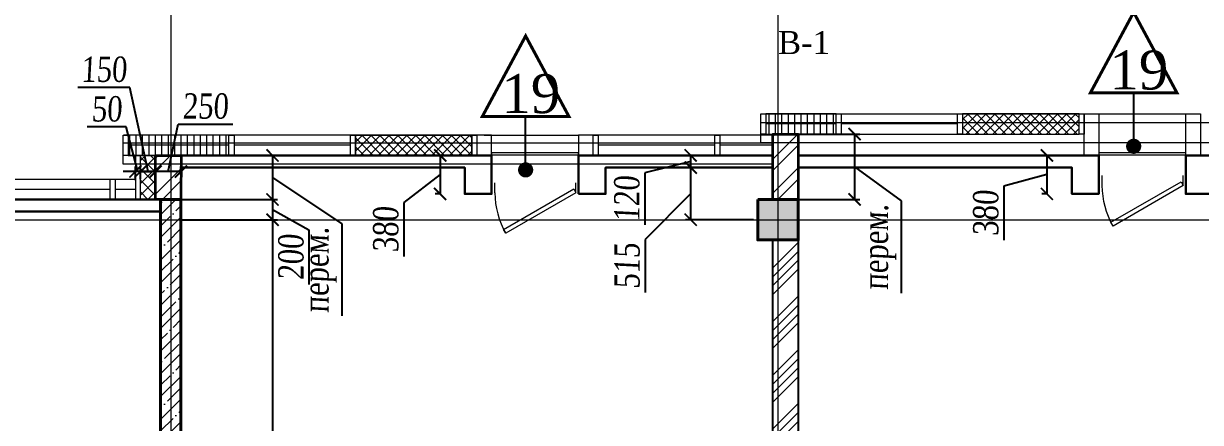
# Model space of a CAD drawing. Header units: inches. Extents: x -407541 to 6688123, y -998590 to 1205599.
# Drawn here: x 71448 to 83078, y 269836 to 273774 of the extents above; entities that cross this region are included whole.
import ezdxf

# ---------------------------------------------------------------- set-up
doc = ezdxf.new("R2010")
doc.units = ezdxf.units.IN
doc.header["$MEASUREMENT"] = 0
doc.linetypes.add('ACAD_ISO04W100', pattern=[30, 24, -3, 0, -3])
for name, color, linetype, lineweight in [('ведомость витражей', 224, 'Continuous', 13), ('ВЕНТ фасад', 230, 'Continuous', 9), ('ВИТРАЖ', 145, 'Continuous', 9), ('двери', 123, 'Continuous', 13), ('КИРПИЧ', 30, 'Continuous', 35), ('марки полов', 140, 'Continuous', 5), ('МОНОЛИТ', 5, 'Continuous', 40), ('Ограждения', 110, 'Continuous', 18), ('Оси', 254, 'ACAD_ISO04W100', 5), ('ПЕРЕГОРОДКА', 7, 'Continuous', 25), ('размер внутр', 142, 'Continuous', 5), ('УТЕПЛИТЕЛЬ', 92, 'Continuous', 9), ('Цоколь', 21, 'Continuous', 30), ('Штриховка', 7, 'Continuous', 9), ('ШТРИХОВКА КИРПИЧ', 30, 'Continuous', 9)]:
    doc.layers.add(name, color=color, linetype=linetype, lineweight=lineweight)
doc.layers.add('РЕАЛЬНЫЙ ВИТРАЖ', color=120, linetype='Continuous', lineweight=5, plot=False)
doc.styles.get("Standard").update_dxf_attribs({"font": 'arial.ttf'})
doc.styles.add('STYLE2', font='times.ttf', dxfattribs={"width": 0.8, "oblique": 3})
doc.styles.add('Times', font='times.ttf')
doc.styles.add('стиль1', font='times.ttf')
doc.dimstyles.new('vnytren', dxfattribs={"dimtxt": 250, "dimasz": 120, "dimexe": 50, "dimexo": 0, "dimgap": 50, "dimtad": 1, "dimdec": 0, "dimzin": 0, "dimdsep": 46, "dimtxsty": 'STYLE2', "dimblk": 'ARCHTICK', "dimcen": 0, "dimadec": 0, "dimazin": 0, "dimtfac": 1, "dimtdec": 0, "dimtmove": 1, "dimatfit": 2, "dimldrblk": 'DOT', "dimfxl": 1, "dimtolj": 1, "dimtzin": 0, "dimarcsym": 0})
doc.dimstyles.new('для 100 масштаба', dxfattribs={"dimtxt": 200, "dimasz": 150, "dimexe": 70, "dimexo": 0, "dimgap": 50, "dimtad": 1, "dimdec": 0, "dimrnd": 5, "dimzin": 0, "dimdsep": 46, "dimtxsty": 'Standard', "dimblk": 'ARCHTICK', "dimcen": 0, "dimadec": 0, "dimazin": 0, "dimtfac": 1, "dimtdec": 0, "dimtmove": 1, "dimatfit": 2, "dimldrblk": 'DOT', "dimfxl": 1, "dimtolj": 1, "dimtzin": 0, "dimarcsym": 0})

# ---------------------------------------------------------------- blocks, each defined once
blk = doc.blocks.new('*U24')
for p, q in [((0, 0), (0, 100)), ((800, 0), (800, 100))]:
    blk.add_line(p, q)
blk.add_lwpolyline([(0, 0), (693, -400), (715, -362), (22, 38)], close=True)
blk.add_arc((0, 0), 800, 330, 0)
blk = doc.blocks.new('*U23')
for p, q in [((-800, 0), (-800, 100)), ((0, 0), (0, 100))]:
    blk.add_line(p, q)
blk.add_lwpolyline([(0, 0), (-693, -400), (-715, -362), (-22, 38)], close=True)
blk.add_arc((0, 0), 800, 180, 210)
blk = doc.blocks.new('_ARCHTICK')
at = {"color": 0, "linetype": 'ByBlock', "const_width": 0.15}
blk.add_lwpolyline([(-0.5, -0.5), (0.5, 0.5)], dxfattribs=at)
blk = doc.blocks.new('*D1690')
at = {"layer": 'размер внутр', "color": 0, "lineweight": -2, "transparency": 16777216}
for p, q in [((73003, 272472), (73958, 272472)), ((73908, 272472), (73908, 272037)), ((73908, 272255), (74593, 271797)), ((73003, 272037), (73958, 272037)), ((74593, 271797), (74593, 270887))]:
    blk.add_line(p, q, dxfattribs=at)
at = {"layer": 'размер внутр', "color": 0, "lineweight": -2, "transparency": 16777216, "xscale": 120, "yscale": 120, "zscale": 120}
for p, rotation in [((73908, 272472), 90), ((73908, 272037), 270)]:
    blk.add_blockref('_ARCHTICK', p, dxfattribs=dict(at, rotation=rotation))
at = {"layer": 'размер внутр', "color": 0, "transparency": 16777216, "insert": (74378, 271342), "char_height": 250, "attachment_point": 5, "rotation": 90, "style": 'STYLE2'}
blk.add_mtext('\\A1;{\\fTimes New Roman|b0|i0|c204|p18;перем.}', dxfattribs=at)
blk = doc.blocks.new('_Dot')
at = {"color": 0, "linetype": 'ByBlock', "lineweight": -2}
blk.add_line((-0.5, 0), (-1, 0), dxfattribs=at)
at = {"color": 0, "linetype": 'ByBlock', "const_width": 0.5}
blk.add_lwpolyline([(-0.25, 0, 1), (0.25, 0, 1)], format="xyb", close=True, dxfattribs=at)
blk = doc.blocks.new('*D1691')
at = {"layer": 'размер внутр', "color": 0, "lineweight": -2, "transparency": 16777216}
for p, q in [((73003, 272037), (73958, 272037)), ((73908, 272037), (73908, 271837)), ((73908, 271937), (74269, 271736)), ((73117, 271837), (73958, 271837)), ((74269, 271736), (74269, 271197))]:
    blk.add_line(p, q, dxfattribs=at)
at = {"layer": 'размер внутр', "color": 0, "lineweight": -2, "transparency": 16777216, "xscale": 120, "yscale": 120, "zscale": 120}
for p, rotation in [((73908, 272037), 90), ((73908, 271837), 270)]:
    blk.add_blockref('_ARCHTICK', p, dxfattribs=dict(at, rotation=rotation))
at = {"layer": 'размер внутр', "color": 0, "transparency": 16777216, "insert": (74092, 271467), "char_height": 250, "attachment_point": 5, "rotation": 90, "style": 'STYLE2'}
blk.add_mtext('\\A1;200', dxfattribs=at)
blk = doc.blocks.new('*D1692')
at = {"layer": 'размер внутр', "color": 0, "lineweight": -2, "transparency": 16777216}
for p, q in [((73003, 271837), (73958, 271837)), ((73908, 271837), (73908, 266237)), ((73053, 266237), (73958, 266237))]:
    blk.add_line(p, q, dxfattribs=at)
at = {"layer": 'размер внутр', "color": 0, "lineweight": -2, "transparency": 16777216, "xscale": 120, "yscale": 120, "zscale": 120}
for p, rotation in [((73908, 271837), 90), ((73908, 266237), 270)]:
    blk.add_blockref('_ARCHTICK', p, dxfattribs=dict(at, rotation=rotation))
at = {"layer": 'размер внутр', "color": 0, "transparency": 16777216, "insert": (73731, 269037), "char_height": 250, "attachment_point": 5, "rotation": 90, "style": 'STYLE2'}
blk.add_mtext('\\A1;5600', dxfattribs=at)
blk = doc.blocks.new('*D1698')
at = {"layer": 'размер внутр', "color": 0, "lineweight": -2, "transparency": 16777216}
for p, q in [((79103, 272682), (79711, 272682)), ((79661, 272682), (79661, 272037)), ((79661, 272360), (80122, 272022)), ((79103, 272037), (79711, 272037)), ((80122, 272022), (80122, 271112))]:
    blk.add_line(p, q, dxfattribs=at)
at = {"layer": 'размер внутр', "color": 0, "lineweight": -2, "transparency": 16777216, "xscale": 120, "yscale": 120, "zscale": 120}
for p, rotation in [((79661, 272682), 90), ((79661, 272037), 270)]:
    blk.add_blockref('_ARCHTICK', p, dxfattribs=dict(at, rotation=rotation))
at = {"layer": 'размер внутр', "color": 0, "transparency": 16777216, "insert": (79907, 271567), "char_height": 250, "attachment_point": 5, "rotation": 90, "style": 'STYLE2'}
blk.add_mtext('\\A1;{\\fTimes New Roman|b0|i0|c204|p18;перем.}', dxfattribs=at)
blk = doc.blocks.new('*D3132')
at = {"layer": 'размер внутр', "color": 0, "lineweight": -2, "transparency": 16777216}
for p, q in [((78072, 272352), (77991, 272352)), ((78041, 271837), (78041, 272352)), ((78041, 272095), (77590, 271642)), ((78662, 271837), (77991, 271837)), ((77590, 271642), (77590, 271119))]:
    blk.add_line(p, q, dxfattribs=at)
at = {"layer": 'размер внутр', "color": 0, "lineweight": -2, "transparency": 16777216, "xscale": 120, "yscale": 120, "zscale": 120}
for p, rotation in [((78041, 272352), 90), ((78041, 271837), 270)]:
    blk.add_blockref('_ARCHTICK', p, dxfattribs=dict(at, rotation=rotation))
at = {"layer": 'размер внутр', "color": 0, "transparency": 16777216, "insert": (77413, 271380), "char_height": 250, "attachment_point": 5, "rotation": 90, "style": 'STYLE2'}
blk.add_mtext('\\A1;515', dxfattribs=at)
blk = doc.blocks.new('*D3562')
at = {"layer": 'размер внутр', "color": 0, "lineweight": -2, "transparency": 16777216}
for p, q in [((78041, 272412), (77588, 272299)), ((78041, 272472), (77991, 272472)), ((78041, 272352), (78041, 272472)), ((77588, 272299), (77588, 271788)), ((78041, 272352), (77991, 272352))]:
    blk.add_line(p, q, dxfattribs=at)
at = {"layer": 'размер внутр', "color": 0, "lineweight": -2, "transparency": 16777216, "xscale": 120, "yscale": 120, "zscale": 120}
for p, rotation in [((78041, 272472), 90), ((78041, 272352), 270)]:
    blk.add_blockref('_ARCHTICK', p, dxfattribs=dict(at, rotation=rotation))
at = {"layer": 'размер внутр', "color": 0, "transparency": 16777216, "insert": (77411, 272044), "char_height": 250, "attachment_point": 5, "rotation": 90, "style": 'STYLE2'}
blk.add_mtext('\\A1;120', dxfattribs=at)
blk = doc.blocks.new('*D3133')
at = {"layer": 'размер внутр', "color": 0, "lineweight": -2, "transparency": 16777216}
for p, q in [((75565, 272472), (75515, 272472)), ((75565, 272472), (75565, 272092)), ((75565, 272282), (75206, 272007)), ((75565, 272092), (75515, 272092)), ((75206, 272007), (75206, 271473))]:
    blk.add_line(p, q, dxfattribs=at)
at = {"layer": 'размер внутр', "color": 0, "lineweight": -2, "transparency": 16777216, "xscale": 120, "yscale": 120, "zscale": 120}
for p, rotation in [((75565, 272472), 90), ((75565, 272092), 270)]:
    blk.add_blockref('_ARCHTICK', p, dxfattribs=dict(at, rotation=rotation))
at = {"layer": 'размер внутр', "color": 0, "transparency": 16777216, "insert": (75029, 271740), "char_height": 250, "attachment_point": 5, "rotation": 90, "style": 'STYLE2'}
blk.add_mtext('\\A1;380', dxfattribs=at)
blk = doc.blocks.new('*D3139')
at = {"layer": 'размер внутр', "color": 0, "lineweight": -2, "transparency": 16777216}
for p, q in [((81561, 272472), (81511, 272472)), ((81561, 272472), (81561, 272092)), ((81561, 272282), (81135, 272169)), ((81135, 272169), (81135, 271635)), ((81561, 272092), (81511, 272092))]:
    blk.add_line(p, q, dxfattribs=at)
at = {"layer": 'размер внутр', "color": 0, "lineweight": -2, "transparency": 16777216, "xscale": 120, "yscale": 120, "zscale": 120}
for p, rotation in [((81561, 272472), 90), ((81561, 272092), 270)]:
    blk.add_blockref('_ARCHTICK', p, dxfattribs=dict(at, rotation=rotation))
at = {"layer": 'размер внутр', "color": 0, "transparency": 16777216, "insert": (80958, 271902), "char_height": 250, "attachment_point": 5, "rotation": 90, "style": 'STYLE2'}
blk.add_mtext('\\A1;380', dxfattribs=at)
blk = doc.blocks.new('*D3246')
at = {"layer": 'размер внутр', "color": 0, "lineweight": -2, "transparency": 16777216}
for p, q in [((72879, 272313), (72976, 272781)), ((72976, 272781), (73515, 272781)), ((72754, 272282), (72754, 272363)), ((73004, 272313), (72754, 272313)), ((73004, 272282), (73004, 272363))]:
    blk.add_line(p, q, dxfattribs=at)
at = {"layer": 'размер внутр', "color": 0, "lineweight": -2, "transparency": 16777216, "xscale": 120, "yscale": 120, "zscale": 120, "rotation": 180}
blk.add_blockref('_ARCHTICK', (72754, 272313), dxfattribs=at)
at = {"layer": 'размер внутр', "color": 0, "lineweight": -2, "transparency": 16777216, "xscale": 120, "yscale": 120, "zscale": 120}
blk.add_blockref('_ARCHTICK', (73004, 272313), dxfattribs=at)
at = {"layer": 'размер внутр', "color": 0, "transparency": 16777216, "insert": (73245, 272958), "char_height": 250, "attachment_point": 5, "style": 'STYLE2'}
blk.add_mtext('\\A1;250', dxfattribs=at)
blk = doc.blocks.new('*D3561')
at = {"layer": 'размер внутр', "color": 0, "lineweight": -2, "transparency": 16777216}
for p, q in [((72497, 273144), (71986, 273144)), ((72679, 272313), (72497, 273144)), ((72604, 272238), (72604, 272363)), ((72754, 272313), (72604, 272313)), ((72754, 272282), (72754, 272363))]:
    blk.add_line(p, q, dxfattribs=at)
at = {"layer": 'размер внутр', "color": 0, "lineweight": -2, "transparency": 16777216, "xscale": 120, "yscale": 120, "zscale": 120, "rotation": 180}
blk.add_blockref('_ARCHTICK', (72604, 272313), dxfattribs=at)
at = {"layer": 'размер внутр', "color": 0, "lineweight": -2, "transparency": 16777216, "xscale": 120, "yscale": 120, "zscale": 120}
blk.add_blockref('_ARCHTICK', (72754, 272313), dxfattribs=at)
at = {"layer": 'размер внутр', "color": 0, "transparency": 16777216, "insert": (72242, 273321), "char_height": 250, "attachment_point": 5, "style": 'STYLE2'}
blk.add_mtext('\\A1;150', dxfattribs=at)
blk = doc.blocks.new('*D3247')
at = {"layer": 'размер внутр', "color": 0, "lineweight": -2, "transparency": 16777216}
for p, q in [((72462, 272753), (72078, 272753)), ((72579, 272313), (72462, 272753)), ((72554, 272313), (72434, 272313)), ((72554, 272227), (72554, 272363)), ((72604, 272313), (72554, 272313)), ((72604, 272313), (72554, 272313)), ((72604, 272238), (72604, 272363)), ((72604, 272313), (72724, 272313))]:
    blk.add_line(p, q, dxfattribs=at)
at = {"layer": 'размер внутр', "color": 0, "lineweight": -2, "transparency": 16777216, "xscale": 120, "yscale": 120, "zscale": 120}
blk.add_blockref('_ARCHTICK', (72554, 272313), dxfattribs=at)
at = {"layer": 'размер внутр', "color": 0, "lineweight": -2, "transparency": 16777216, "xscale": 120, "yscale": 120, "zscale": 120, "rotation": 180}
blk.add_blockref('_ARCHTICK', (72604, 272313), dxfattribs=at)
at = {"layer": 'размер внутр', "color": 0, "transparency": 16777216, "insert": (72270, 272930), "char_height": 250, "attachment_point": 5, "style": 'STYLE2'}
blk.add_mtext('\\A1;50', dxfattribs=at)

msp = doc.modelspace()

# ---------------------------------------------------------------- hatches: boundary and pattern name
at = {"layer": 'ВИТРАЖ', "ltscale": 0.1}
h = msp.add_hatch(dxfattribs=at)
h.set_pattern_fill('ANSI31', color=256, scale=20, angle=45, style=0)
h.set_pattern_definition([(90, (6476250.104, 1479829.873), (63.5, 1e-14), [])])
h.paths.add_polyline_path([(79478.2, 272882.2), (78783.1, 272882.2), (78783.1, 272682.4), (79478.2, 272682.3)])
h = msp.add_hatch(dxfattribs=at)
h.set_pattern_fill('ANSI37', color=256, scale=500, style=0)
h.set_pattern_definition([(135, (109905.29, 180998.49), (44.194174, 44.194174), []), (45, (109905.29, 180998.49), (44.194174, -44.194174), [])])
h.paths.add_polyline_path([(81878.2, 272882.2), (80728.2, 272882.2), (80728.2, 272682.2), (81878.2, 272682.2)])
h = msp.add_hatch(dxfattribs=at)
h.set_pattern_fill('ANSI31', color=256, scale=20, angle=45, style=0)
h.set_pattern_definition([(90, (6470250.104, 1479619.873), (63.5, 1e-14), [])])
h.paths.add_polyline_path([(73478.2, 272672.2), (72483.2, 272672.2), (72483.2, 272472.4), (73478.2, 272472.3)])
h = msp.add_hatch(dxfattribs=at)
h.set_pattern_fill('ANSI37', color=256, scale=500, style=0)
h.set_pattern_definition([(45, (46731.09, 180788.49), (-44.194174, 44.194174), []), (135, (46731.09, 180788.49), (-44.194174, -44.194174), [])])
h.paths.add_polyline_path([(74728.2, 272672.2), (75878.2, 272672.2), (75878.2, 272472.2), (74728.2, 272472.2)])
at = {"layer": 'Штриховка'}
h = msp.add_hatch(dxfattribs=at)
h.set_pattern_fill('ANSI32', color=256, scale=25, style=0)
h.set_pattern_definition([(45, (-6764080.43, -624333.1), (-168.379802, 168.379802), []), (45, (-6763968.18, -624333.1), (-168.379802, 168.379802), [])])
h.paths.add_polyline_path([(79103.2, 272037.3), (78853.2, 272037.3), (78853.4, 272682.2), (79103.2, 272682.2)])
h = msp.add_hatch(dxfattribs=at)
h.set_pattern_fill('ANSI37', color=256, scale=650, style=0)
h.paths.add_polyline_path([(72603.4, 272472.4), (72753.3, 272472.2), (72753.3, 272037.3), (72603.4, 272037.3)])
h = msp.add_hatch(dxfattribs=at)
h.set_pattern_fill('ANSI32', color=256, scale=670, style=0)
h.paths.add_polyline_path([(72753.3, 272472.2), (73004.3, 272472.2), (73003.3, 272037.3), (72753.3, 272037.3)])
h = msp.add_hatch(dxfattribs=at)
h.set_pattern_fill('ANSI35', color=256, scale=25, style=0)
h.set_pattern_definition([(45, (-6764080.43, -624333.35), (-112.2532015, 112.2532015), []), (45, (-6763968.18, -624333.35), (-112.2532015, 112.2532015), [198.4375, -39.6875, 0, -39.6875])])
h.paths.add_polyline_path([(17203.4, 266637), (17603.4, 266637), (17603.4, 266237), (17203.4, 266237)])
h.paths.add_polyline_path([(20203.4, 266637), (20603.4, 266637), (20603.4, 266237), (20203.4, 266237)])
h.paths.add_polyline_path([(24073.4, 266637), (24473.4, 266637), (24473.4, 266237), (24073.4, 266237)])
h.paths.add_polyline_path([(17203.4, 261137), (17603.4, 261137), (17603.4, 260737), (17203.4, 260737)])
h.paths.add_polyline_path([(17203.4, 252637), (17603.4, 252637), (17603.4, 252237), (17203.4, 252237)])
h.paths.add_polyline_path([(17203.4, 249137), (17603.4, 249137), (17603.4, 248737), (17203.4, 248737)])
h.paths.add_polyline_path([(17203.4, 243137), (17603.4, 243137), (17603.4, 242737), (17203.4, 242737)])
h.paths.add_polyline_path([(17203.4, 237137), (17603.4, 237137), (17603.4, 236737), (17203.4, 236737)])
h.paths.add_polyline_path([(20203.4, 231137), (20603.4, 231137), (20603.4, 230737), (20203.4, 230737)])
h.paths.add_polyline_path([(20203.4, 237137), (20603.4, 237137), (20603.4, 236737), (20203.4, 236737)])
h.paths.add_polyline_path([(20203.4, 243137), (20603.4, 243137), (20603.4, 242737), (20203.4, 242737)])
h.paths.add_polyline_path([(20203.4, 249137), (20603.4, 249137), (20603.4, 248737), (20203.4, 248737)])
h.paths.add_polyline_path([(20203.4, 228037), (20603.4, 228037), (20603.4, 227637), (20203.4, 227637)])
h.paths.add_polyline_path([(20203.4, 219337), (20603.4, 219337), (20603.4, 218937), (20203.4, 218937)])
h.paths.add_polyline_path([(24703.4, 258237), (25103.4, 258237), (25103.4, 257837), (24703.4, 257837)])
h.paths.add_polyline_path([(30703.4, 263637), (31103.4, 263637), (31103.4, 263237), (30703.4, 263237)])
h.paths.add_polyline_path([(30703.4, 258237), (31103.4, 258237), (31103.4, 257837), (30703.4, 257837)])
h.paths.add_polyline_path([(36703.4, 263637), (37103.4, 263637), (37103.4, 263237), (36703.4, 263237)])
h.paths.add_polyline_path([(36703.4, 258237), (37103.4, 258237), (37103.4, 257837), (36703.4, 257837)])
h.paths.add_polyline_path([(42703.4, 263637), (43103.4, 263637), (43103.4, 263237), (42703.4, 263237)])
h.paths.add_polyline_path([(42703.4, 258237), (43103.4, 258237), (43103.4, 257837), (42703.4, 257837)])
h.paths.add_polyline_path([(48703.4, 258237), (49103.4, 258237), (49103.4, 257837), (48703.4, 257837)])
h.paths.add_polyline_path([(54703.4, 263637), (55103.4, 263637), (55103.4, 263237), (54703.4, 263237)])
h.paths.add_polyline_path([(54703.4, 258237), (55103.4, 258237), (55103.4, 257837), (54703.4, 257837)])
h.paths.add_polyline_path([(60703.4, 263637), (61103.4, 263637), (61103.4, 263237), (60703.4, 263237)])
h.paths.add_polyline_path([(60703.4, 258237), (61103.4, 258237), (61103.4, 257837), (60703.4, 257837)])
h.paths.add_polyline_path([(66703.4, 263637), (67103.4, 263637), (67103.4, 263237), (66703.4, 263237)])
h.paths.add_polyline_path([(66703.4, 258237), (67103.4, 258237), (67103.4, 257837), (66703.4, 257837)])
h.paths.add_polyline_path([(72703.4, 258237), (73103.4, 258237), (73103.4, 257837), (72703.4, 257837)])
h.paths.add_polyline_path([(78703.4, 263637), (79103.4, 263637), (79103.4, 263237), (78703.4, 263237)])
h.paths.add_polyline_path([(78703.4, 258237), (79103.4, 258237), (79103.4, 257837), (78703.4, 257837)])
h.paths.add_polyline_path([(84703.4, 263637), (85103.4, 263637), (85103.4, 263237), (84703.4, 263237)])
h.paths.add_polyline_path([(84703.4, 258237), (85103.4, 258237), (85103.4, 257837), (84703.4, 257837)])
h.paths.add_polyline_path([(90703.4, 258237), (91103.4, 258237), (91103.4, 257837), (90703.4, 257837)])
h.paths.add_polyline_path([(30703.4, 272037), (31103.4, 272037), (31103.4, 271637), (30703.4, 271637)])
h.paths.add_polyline_path([(36703.4, 272037), (37103.4, 272037), (37103.4, 271637), (36703.4, 271637)])
h.paths.add_polyline_path([(42703.4, 272037), (43103.4, 272037), (43103.4, 271637), (42703.4, 271637)])
h.paths.add_polyline_path([(54703.4, 272037), (55103.4, 272037), (55103.4, 271637), (54703.4, 271637)])
h.paths.add_polyline_path([(60703.4, 272037), (61103.4, 272037), (61103.4, 271637), (60703.4, 271637)])
h.paths.add_polyline_path([(66703.4, 272037), (67103.4, 272037), (67103.4, 271637), (66703.4, 271637)])
h.paths.add_polyline_path([(78703.4, 272037), (79103.4, 272037), (79103.4, 271637), (78703.4, 271637)])
h.paths.add_polyline_path([(84703.4, 272037), (85103.4, 272037), (85103.4, 271637), (84703.4, 271637)])
h.paths.add_polyline_path([(91333.4, 266637), (91733.4, 266637), (91733.4, 266237), (91333.4, 266237)])
h.paths.add_polyline_path([(95203.4, 266637), (95603.4, 266637), (95603.4, 266237), (95203.4, 266237)])
h.paths.add_polyline_path([(91333.4, 261137), (91733.4, 261137), (91733.4, 260737), (91333.4, 260737)])
h.paths.add_polyline_path([(95203.4, 261137), (95603.4, 261137), (95603.4, 260737), (95203.4, 260737)])
h.paths.add_polyline_path([(17203.4, 219337), (17603.4, 219337), (17603.4, 218937), (17203.4, 218937)])
h.paths.add_polyline_path([(12103.4, 219337), (12503.4, 219337), (12503.4, 218937), (12103.4, 218937)])
h.paths.add_polyline_path([(8503.4, 222937), (8903.4, 222937), (8903.4, 222537), (8503.4, 222537)])
h.paths.add_polyline_path([(8503.4, 228037), (8903.4, 228037), (8903.4, 227637), (8503.4, 227637)])
h.paths.add_polyline_path([(10603.4, 237137), (11003.4, 237137), (11003.4, 236737), (10603.4, 236737)])
h.paths.add_polyline_path([(10603.4, 243137), (11003.4, 243137), (11003.4, 242737), (10603.4, 242737)])
h.paths.add_polyline_path([(10603.4, 249137), (11003.4, 249137), (11003.4, 248737), (10603.4, 248737)])
h.paths.add_polyline_path([(26803.4, 237137), (27203.4, 237137), (27203.4, 236737), (26803.4, 236737)])
h.paths.add_polyline_path([(26803.4, 243137), (27203.4, 243137), (27203.4, 242737), (26803.4, 242737)])
h.paths.add_polyline_path([(26803.4, 249137), (27203.4, 249137), (27203.4, 248737), (26803.4, 248737)])
h.paths.add_polyline_path([(25303.4, 219337), (25703.4, 219337), (25703.4, 218937), (25303.4, 218937)])
h.paths.add_polyline_path([(28903.4, 222937), (29303.4, 222937), (29303.4, 222537), (28903.4, 222537)])
h.paths.add_polyline_path([(28903.4, 228037), (29303.4, 228037), (29303.4, 227637), (28903.4, 227637)])
h.paths.add_polyline_path([(26803.4, 231137), (27203.4, 231137), (27203.4, 230737), (26803.4, 230737)])
h.paths.add_polyline_path([(26803.4, 228037), (27203.4, 228037), (27203.4, 227637), (26803.4, 227637)])
h.paths.add_polyline_path([(95203.4, 243137), (95603.4, 243137), (95603.4, 242737), (95203.4, 242737)])
h.paths.add_polyline_path([(95203.4, 237137), (95603.4, 237137), (95603.4, 236737), (95203.4, 236737)])
h.paths.add_polyline_path([(98203.4, 231137), (98603.4, 231137), (98603.4, 230737), (98203.4, 230737)])
h.paths.add_polyline_path([(98203.4, 237137), (98603.4, 237137), (98603.4, 236737), (98203.4, 236737)])
h.paths.add_polyline_path([(98203.4, 243137), (98603.4, 243137), (98603.4, 242737), (98203.4, 242737)])
h.paths.add_polyline_path([(98203.4, 249137), (98603.4, 249137), (98603.4, 248737), (98203.4, 248737)])
h.paths.add_polyline_path([(98203.4, 222937), (98603.4, 222937), (98603.4, 222537), (98203.4, 222537)])
h.paths.add_polyline_path([(98203.4, 219337), (98603.4, 219337), (98603.4, 218937), (98203.4, 218937)])
h.paths.add_polyline_path([(95203.4, 222937), (95603.4, 222937), (95603.4, 222537), (95203.4, 222537)])
h.paths.add_polyline_path([(95203.4, 219337), (95603.4, 219337), (95603.4, 218937), (95203.4, 218937)])
h.paths.add_polyline_path([(90103.4, 219337), (90503.4, 219337), (90503.4, 218937), (90103.4, 218937)])
h.paths.add_polyline_path([(86503.4, 222937), (86903.4, 222937), (86903.4, 222537), (86503.4, 222537)])
h.paths.add_polyline_path([(86503.4, 228037), (86903.4, 228037), (86903.4, 227637), (86503.4, 227637)])
h.paths.add_polyline_path([(88603.4, 237137), (89003.4, 237137), (89003.4, 236737), (88603.4, 236737)])
h.paths.add_polyline_path([(88603.4, 243137), (89003.4, 243137), (89003.4, 242737), (88603.4, 242737)])
h.paths.add_polyline_path([(104803.4, 237137), (105203.4, 237137), (105203.4, 236737), (104803.4, 236737)])
h.paths.add_polyline_path([(104803.4, 243137), (105203.4, 243137), (105203.4, 242737), (104803.4, 242737)])
h.paths.add_polyline_path([(104803.4, 249137), (105203.4, 249137), (105203.4, 248737), (104803.4, 248737)])
h.paths.add_polyline_path([(103303.4, 219337), (103703.4, 219337), (103703.4, 218937), (103303.4, 218937)])
h.paths.add_polyline_path([(106903.4, 222937), (107303.4, 222937), (107303.4, 222537), (106903.4, 222537)])
h.paths.add_polyline_path([(104803.4, 231137), (105203.4, 231137), (105203.4, 230737), (104803.4, 230737)])
h.paths.add_polyline_path([(176603.4, 266637), (176203.4, 266637), (176203.4, 266237), (176603.4, 266237)])
h.paths.add_polyline_path([(173603.4, 266637), (173203.4, 266637), (173203.4, 266237), (173603.4, 266237)])
h.paths.add_polyline_path([(169733.4, 266637), (169333.4, 266637), (169333.4, 266237), (169733.4, 266237)])
h.paths.add_polyline_path([(176603.4, 261137), (176203.4, 261137), (176203.4, 260737), (176603.4, 260737)])
h.paths.add_polyline_path([(176603.4, 252637), (176203.4, 252637), (176203.4, 252237), (176603.4, 252237)])
h.paths.add_polyline_path([(176603.4, 249137), (176203.4, 249137), (176203.4, 248737), (176603.4, 248737)])
h.paths.add_polyline_path([(176603.4, 243137), (176203.4, 243137), (176203.4, 242737), (176603.4, 242737)])
h.paths.add_polyline_path([(176603.4, 237137), (176203.4, 237137), (176203.4, 236737), (176603.4, 236737)])
h.paths.add_polyline_path([(173603.4, 231137), (173203.4, 231137), (173203.4, 230737), (173603.4, 230737)])
h.paths.add_polyline_path([(173603.4, 237137), (173203.4, 237137), (173203.4, 236737), (173603.4, 236737)])
h.paths.add_polyline_path([(173603.4, 243137), (173203.4, 243137), (173203.4, 242737), (173603.4, 242737)])
h.paths.add_polyline_path([(173603.4, 249137), (173203.4, 249137), (173203.4, 248737), (173603.4, 248737)])
h.paths.add_polyline_path([(173603.4, 228037), (173203.4, 228037), (173203.4, 227637), (173603.4, 227637)])
h.paths.add_polyline_path([(173603.4, 222937), (173203.4, 222937), (173203.4, 222537), (173603.4, 222537)])
h.paths.add_polyline_path([(173603.4, 219337), (173203.4, 219337), (173203.4, 218937), (173603.4, 218937)])
h.paths.add_polyline_path([(169103.4, 258237), (168703.4, 258237), (168703.4, 257837), (169103.4, 257837)])
h.paths.add_polyline_path([(163103.4, 263637), (162703.4, 263637), (162703.4, 263237), (163103.4, 263237)])
h.paths.add_polyline_path([(163103.4, 258237), (162703.4, 258237), (162703.4, 257837), (163103.4, 257837)])
h.paths.add_polyline_path([(157103.4, 263637), (156703.4, 263637), (156703.4, 263237), (157103.4, 263237)])
h.paths.add_polyline_path([(157103.4, 258237), (156703.4, 258237), (156703.4, 257837), (157103.4, 257837)])
h.paths.add_polyline_path([(151103.4, 263637), (150703.4, 263637), (150703.4, 263237), (151103.4, 263237)])
h.paths.add_polyline_path([(151103.4, 258237), (150703.4, 258237), (150703.4, 257837), (151103.4, 257837)])
h.paths.add_polyline_path([(145103.4, 258237), (144703.4, 258237), (144703.4, 257837), (145103.4, 257837)])
h.paths.add_polyline_path([(139103.4, 263637), (138703.4, 263637), (138703.4, 263237), (139103.4, 263237)])
h.paths.add_polyline_path([(139103.4, 258237), (138703.4, 258237), (138703.4, 257837), (139103.4, 257837)])
h.paths.add_polyline_path([(133103.4, 263637), (132703.4, 263637), (132703.4, 263237), (133103.4, 263237)])
h.paths.add_polyline_path([(133103.4, 258237), (132703.4, 258237), (132703.4, 257837), (133103.4, 257837)])
h.paths.add_polyline_path([(127103.4, 263637), (126703.4, 263637), (126703.4, 263237), (127103.4, 263237)])
h.paths.add_polyline_path([(127103.4, 258237), (126703.4, 258237), (126703.4, 257837), (127103.4, 257837)])
h.paths.add_polyline_path([(121103.4, 258237), (120703.4, 258237), (120703.4, 257837), (121103.4, 257837)])
h.paths.add_polyline_path([(115103.4, 263637), (114703.4, 263637), (114703.4, 263237), (115103.4, 263237)])
h.paths.add_polyline_path([(115103.4, 258237), (114703.4, 258237), (114703.4, 257837), (115103.4, 257837)])
h.paths.add_polyline_path([(109103.4, 263637), (108703.4, 263637), (108703.4, 263237), (109103.4, 263237)])
h.paths.add_polyline_path([(109103.4, 258237), (108703.4, 258237), (108703.4, 257837), (109103.4, 257837)])
h.paths.add_polyline_path([(103103.4, 258237), (102703.4, 258237), (102703.4, 257837), (103103.4, 257837)])
h.paths.add_polyline_path([(163103.4, 272037), (162703.4, 272037), (162703.4, 271637), (163103.4, 271637)])
h.paths.add_polyline_path([(157103.4, 272037), (156703.4, 272037), (156703.4, 271637), (157103.4, 271637)])
h.paths.add_polyline_path([(151103.4, 272037), (150703.4, 272037), (150703.4, 271637), (151103.4, 271637)])
h.paths.add_polyline_path([(139103.4, 272037), (138703.4, 272037), (138703.4, 271637), (139103.4, 271637)])
h.paths.add_polyline_path([(133103.4, 272037), (132703.4, 272037), (132703.4, 271637), (133103.4, 271637)])
h.paths.add_polyline_path([(127103.4, 272037), (126703.4, 272037), (126703.4, 271637), (127103.4, 271637)])
h.paths.add_polyline_path([(115103.4, 272037), (114703.4, 272037), (114703.4, 271637), (115103.4, 271637)])
h.paths.add_polyline_path([(109103.4, 272037), (108703.4, 272037), (108703.4, 271637), (109103.4, 271637)])
h.paths.add_polyline_path([(102473.4, 266637), (102073.4, 266637), (102073.4, 266237), (102473.4, 266237)])
h.paths.add_polyline_path([(98603.4, 266637), (98203.4, 266637), (98203.4, 266237), (98603.4, 266237)])
h.paths.add_polyline_path([(176603.4, 222937), (176203.4, 222937), (176203.4, 222537), (176603.4, 222537)])
h.paths.add_polyline_path([(176603.4, 219337), (176203.4, 219337), (176203.4, 218937), (176603.4, 218937)])
h.paths.add_polyline_path([(181703.4, 219337), (181303.4, 219337), (181303.4, 218937), (181703.4, 218937)])
h.paths.add_polyline_path([(185303.4, 222937), (184903.4, 222937), (184903.4, 222537), (185303.4, 222537)])
h.paths.add_polyline_path([(185303.4, 228037), (184903.4, 228037), (184903.4, 227637), (185303.4, 227637)])
h.paths.add_polyline_path([(183203.4, 237137), (182803.4, 237137), (182803.4, 236737), (183203.4, 236737)])
h.paths.add_polyline_path([(183203.4, 243137), (182803.4, 243137), (182803.4, 242737), (183203.4, 242737)])
h.paths.add_polyline_path([(183203.4, 249137), (182803.4, 249137), (182803.4, 248737), (183203.4, 248737)])
h.paths.add_polyline_path([(167003.4, 237137), (166603.4, 237137), (166603.4, 236737), (167003.4, 236737)])
h.paths.add_polyline_path([(167003.4, 243137), (166603.4, 243137), (166603.4, 242737), (167003.4, 242737)])
h.paths.add_polyline_path([(167003.4, 249137), (166603.4, 249137), (166603.4, 248737), (167003.4, 248737)])
h.paths.add_polyline_path([(168503.4, 219337), (168103.4, 219337), (168103.4, 218937), (168503.4, 218937)])
h.paths.add_polyline_path([(164903.4, 222937), (164503.4, 222937), (164503.4, 222537), (164903.4, 222537)])
h.paths.add_polyline_path([(164903.4, 228037), (164503.4, 228037), (164503.4, 227637), (164903.4, 227637)])
h.paths.add_polyline_path([(167003.4, 231137), (166603.4, 231137), (166603.4, 230737), (167003.4, 230737)])
h.paths.add_polyline_path([(167003.4, 228037), (166603.4, 228037), (166603.4, 227637), (167003.4, 227637)])
h.paths.add_polyline_path([(91333.4, 258237), (91733.4, 258237), (91733.4, 257837), (91333.4, 257837)])
h.paths.add_polyline_path([(95203.4, 258237), (95603.4, 258237), (95603.4, 257837), (95203.4, 257837)])
h.paths.add_polyline_path([(180703.4, 261137), (180303.4, 261137), (180303.4, 260737), (180703.4, 260737)])
h.paths.add_polyline_path([(180703.4, 252637), (180303.4, 252637), (180303.4, 252237), (180703.4, 252237)])
h.paths.add_polyline_path([(13103.4, 261137), (13503.4, 261137), (13503.4, 260737), (13103.4, 260737)])
h.paths.add_polyline_path([(13103.4, 252637), (13503.4, 252637), (13503.4, 252237), (13103.4, 252237)])
h.paths.add_polyline_path([(17203.4, 258237), (17603.4, 258237), (17603.4, 257837), (17203.4, 257837)])
h.paths.add_polyline_path([(13103.4, 258237), (13503.4, 258237), (13503.4, 257837), (13103.4, 257837)])
h.paths.add_polyline_path([(176603.4, 258237), (176203.4, 258237), (176203.4, 257837), (176603.4, 257837)])
h.paths.add_polyline_path([(180703.4, 258237), (180303.4, 258237), (180303.4, 257837), (180703.4, 257837)])
h.paths.add_polyline_path([(98203.4, 228037), (98603.4, 228037), (98603.4, 227637), (98203.4, 227637)])
h.paths.add_polyline_path([(104803.4, 228037), (105203.4, 228037), (105203.4, 227637), (104803.4, 227637)])
h.paths.add_polyline_path([(106903.4, 228037), (107303.4, 228037), (107303.4, 227637), (106903.4, 227637)])
h.paths.add_polyline_path([(17603.4, 222922), (17203.4, 222922), (17203.4, 222537), (17603.4, 222537)])
h.paths.add_polyline_path([(20603.4, 222922), (20203.4, 222922), (20203.4, 222537), (20603.4, 222537)])
h = msp.add_hatch(dxfattribs=at)
h.set_pattern_fill('ANSI35', color=256, scale=25, style=0)
h.set_pattern_definition([(45, (-6764080.43, -624333.1), (-112.2532015, 112.2532015), []), (45, (-6763968.18, -624333.1), (-112.2532015, 112.2532015), [198.4375, -39.6875, 0, -39.6875])])
h.paths.add_polyline_path([(72803.3, 266237.2), (73003.3, 266237.2), (73003.3, 272037.2), (72803.3, 272037.3)])
at = {"layer": 'ШТРИХОВКА КИРПИЧ', "ltscale": 0.1}
h = msp.add_hatch(dxfattribs=at)
h.set_pattern_fill('ANSI34', color=256, scale=500, style=0)
h.paths.add_polyline_path([(61103.4, 272597.2), (60903.2, 272597.2), (60903.2, 272037.2), (61103.4, 272037.2)])
h.paths.add_polyline_path([(61103.4, 272682.2), (60903.2, 272682.2), (60903.2, 272597.2), (61103.4, 272597.2)])
h.paths.add_polyline_path([(60903.2, 272682.2), (60853.4, 272682.2), (60853.4, 272597.2), (60903.2, 272597.2)])
h.paths.add_polyline_path([(60903.2, 272597.2), (60853.4, 272597.2), (60853.4, 272037.2), (60903.2, 272037.2)])
h.paths.add_polyline_path([(61103.4, 271637.2), (60903.2, 271637.2), (60903.2, 266437.2), (61103.4, 266437.2)])
h.paths.add_polyline_path([(60903.2, 271637.2), (60853.4, 271637.2), (60853.4, 266437.2), (60903.2, 266437.2)])
h.paths.add_polyline_path([(61103.4, 266437.2), (60903.2, 266437.2), (60903.2, 263637.2), (61103.4, 263637.2)])
h.paths.add_polyline_path([(60903.2, 266437.2), (60853.4, 266437.2), (60853.4, 263637.2), (60903.2, 263637.2)])
h.paths.add_polyline_path([(63182.4, 263487.2), (61103.4, 263487.2), (61103.4, 263437.2), (63182.4, 263437.2)])
h.paths.add_polyline_path([(63182.4, 263437.2), (61103.4, 263437.2), (61103.4, 263237.2), (63182.4, 263237.2)])
h.paths.add_polyline_path([(66703.4, 263437.2), (64200.5, 263437.2), (64200.5, 263237.2), (66703.4, 263237.2)])
h.paths.add_polyline_path([(66703.4, 263487.2), (64200.5, 263487.2), (64200.5, 263437.2), (66703.4, 263437.2)])
h.paths.add_polyline_path([(69037.8, 263437.2), (67373.4, 263437.2), (67373.4, 263237.2), (69037.8, 263237.2)])
h.paths.add_polyline_path([(70653.2, 263437.2), (69037.8, 263437.2), (69037.8, 263237.2), (70653.2, 263237.2)])
h.paths.add_polyline_path([(70653.2, 263487.2), (69037.8, 263487.2), (69037.8, 263437.2), (70653.2, 263437.2)])
h.paths.add_polyline_path([(72443.4, 263437.2), (71663.2, 263437.2), (71663.2, 263247.2, -0.0027268), (71663.5, 263237.2), (72443.4, 263237.2)])
h.paths.add_polyline_path([(54620.7, 265237.9), (55285.9, 265237.9), (55285.9, 264934.4), (54620.7, 264934.4)], flags=9)
h.paths.add_polyline_path([(60037.1, 265542.1), (60488.6, 265542.1), (60488.6, 265238.6), (60037.1, 265238.6)], flags=9)
h.paths.add_polyline_path([(59909.8, 264163.9), (60456.8, 264163.9), (60456.8, 263860.4), (59909.8, 263860.4)], flags=9)
h.paths.add_polyline_path([(58704.7, 263982.4), (59133.3, 263982.4), (59133.3, 263561.3), (58704.7, 263561.3)], flags=9)
h.paths.add_polyline_path([(59002.8, 264680.5), (60165.7, 264680.5), (60165.7, 264203.4), (59002.8, 264203.4)], flags=9)
h = msp.add_hatch(dxfattribs=at)
h.set_pattern_fill('ANSI34', color=256, scale=500, style=0)
h.paths.add_polyline_path([(72903.2, 266237.2), (72803.3, 266237.2), (72803.3, 264361.8), (72903.2, 264361.8)])
h.paths.add_polyline_path([(73053.3, 266237.2), (73003.3, 266237.2), (72903.2, 266237.2), (72903.2, 264361.8), (73052.8, 264361.8), (73053.3, 264362.9)])
h.paths.add_polyline_path([(73052.8, 264361.8), (72903.2, 264361.8), (72903.2, 264005.5)], flags=17)
h.paths.add_polyline_path([(73053.3, 264361.8), (73052.8, 264361.8), (72903.2, 264005.5), (72903.2, 263637.2), (73053.3, 263637.2)])
h.paths.add_polyline_path([(72903.2, 264361.8), (72803.3, 264361.8), (72803.3, 263767.3), (72903.2, 264005.5)])
h.paths.add_polyline_path([(72903.2, 264005.5), (72803.3, 263767.3), (72803.3, 263637.2), (72903.2, 263637.2)])
h.paths.add_polyline_path([(76653.4, 263437.2), (73294.7, 263437.2), (73294.7, 263237.2), (76653.4, 263237.1)])
h.paths.add_polyline_path([(73294.7, 263437.2), (73103.4, 263437.2), (73103.4, 263237.2), (73294.7, 263237.2)])
h.paths.add_polyline_path([(73294.7, 263487.2), (73103.4, 263487.2), (73103.4, 263437.2), (73294.7, 263437.2)])
h.paths.add_polyline_path([(76653.4, 263487.2), (73294.7, 263487.2), (73294.7, 263437.2), (76653.4, 263437.2)])
h.paths.add_polyline_path([(78703.4, 263437.2), (77663.4, 263437.2), (77663.4, 263247.2, -0.0027258), (77663.6, 263237.2), (78703.4, 263237.2)])
h.paths.add_polyline_path([(78703.4, 263487.2), (77663.4, 263487.2), (77663.4, 263437.2), (78703.4, 263437.2)])
h.paths.add_polyline_path([(79623.5, 263437.2), (79103.4, 263437.2), (79103.4, 263237.2), (79623.5, 263237.1)])
h.paths.add_polyline_path([(79623.5, 263487.2), (79103.4, 263487.2), (79103.4, 263437.2), (79623.5, 263437.2)])
h.paths.add_polyline_path([(79103.4, 266437.2), (78903.2, 266437.2), (78903.2, 263637.2), (79103.4, 263637.2)])
h.paths.add_polyline_path([(78903.2, 266437.2), (78853.2, 266437.2), (78853.2, 263637.2), (78903.2, 263637.2)])
h.paths.add_polyline_path([(79103.4, 271637.2), (78903.2, 271637.2), (78903.2, 266437.2), (79103.4, 266437.2)])
h.paths.add_polyline_path([(78903.2, 271637.2), (78853.2, 271637.2), (78853.2, 266437.2), (78903.2, 266437.2)])

# ---------------------------------------------------------------- linework, layer by layer
at = {"layer": 'ВЕНТ фасад'}
msp.add_line((72553.4, 272472.4), (72553.4, 272037.3), dxfattribs=at)
at = {"layer": 'ВИТРАЖ'}
for p, q in [((78733.2, 272882.2), (82073.2, 272882.2)), ((82000.7, 272882.2), (82933.2, 272882.2)), ((76000.7, 272672.2), (76933.2, 272672.2)), ((78733.2, 272682.2), (81878.2, 272682.2))]:
    msp.add_line(p, q, dxfattribs=at)
at = {"layer": 'ВИТРАЖ', "ltscale": 0.1}
for p, q in [((79478.2, 272782.2), (78783.2, 272782.2)), ((80678.2, 272782.2), (79528.2, 272782.2)), ((76073.2, 272672.2), (72438.4, 272672.2)), ((78853.2, 272672.2), (77058.3, 272672.2)), ((78853.4, 272472.2), (78853.4, 272672.2)), ((73478.2, 272572.2), (72483.4, 272572.2)), ((74678.2, 272572.2), (73528.2, 272572.2)), ((74678.2, 272572.2), (73598.2, 272572.2)), ((78278.2, 272572.2), (77128.2, 272572.2)), ((78853.2, 272572.2), (78328.2, 272572.2)), ((73563.5, 272472.2), (72438.4, 272472.2)), ((75928.2, 272472.2), (73003.3, 272472.2)), ((78853.2, 272472.2), (77128.2, 272472.2))]:
    msp.add_line(p, q, dxfattribs=at)
at = {"layer": 'ВИТРАЖ'}
for points in [[(78733.2, 272882.2), (78783.2, 272882.2), (78783.2, 272682.2), (78733.2, 272682.2)], [(79478.2, 272882.2), (79528.2, 272882.2), (79528.2, 272682.2), (79478.2, 272682.2)], [(80678.2, 272882.2), (80728.2, 272882.2), (80728.2, 272682.2), (80678.2, 272682.2)], [(81878.2, 272882.2), (80728.2, 272882.2), (80728.2, 272682.2), (81878.2, 272682.2)], [(81878.2, 272882.2), (81928.2, 272882.2), (81928.2, 272682.2), (81878.2, 272682.2)], [(72433.4, 272672.2), (72483.4, 272672.2), (72483.4, 272472.2), (72433.4, 272472.2)], [(73478.2, 272672.2), (73528.2, 272672.2), (73528.2, 272472.2), (73478.2, 272472.2)], [(74678.2, 272672.2), (74728.2, 272672.2), (74728.2, 272472.2), (74678.2, 272472.2)], [(74728.2, 272672.2), (75878.2, 272672.2), (75878.2, 272472.2), (74728.2, 272472.2)], [(75878.2, 272672.2), (75928.2, 272672.2), (75928.2, 272472.2), (75878.2, 272472.2)], [(77078.2, 272672.2), (77128.2, 272672.2), (77128.2, 272472.2), (77078.2, 272472.2)], [(78278.2, 272672.2), (78328.2, 272672.2), (78328.2, 272472.2), (78278.2, 272472.2)], [(72303.2, 272237.3), (72353.2, 272237.3), (72353.2, 272037.3), (72303.2, 272037.3)]]:
    msp.add_lwpolyline(points, close=True, dxfattribs=at)
at = {"layer": 'ВИТРАЖ', "ltscale": 0.1}
for points in [[(79478.2, 272882.2), (78783.1, 272882.2), (78783.1, 272682.4), (79478.2, 272682.3)], [(81928.2, 272882.2), (82073.2, 272882.2), (82073.2, 272472.2), (81928.2, 272472.2)], [(82933.2, 272882.2), (83078.2, 272882.2), (83078.2, 272472.2), (82933.2, 272472.2)], [(73478.2, 272672.2), (72483.2, 272672.2), (72483.2, 272472.4), (73478.2, 272472.3)], [(76073.2, 272672.2), (75928.2, 272672.2), (75928.2, 272472.2), (76073.2, 272472.2)], [(77078.2, 272672.2), (76933.2, 272672.2), (76933.2, 272472.2), (77078.2, 272472.2)]]:
    msp.add_lwpolyline(points, close=True, dxfattribs=at)
for points in [[(67303, 272237.3), (72553.4, 272237.3)], [(67293, 272037.3), (72613.4, 272037.3)], [(71153.2, 272137.3), (72303.2, 272137.3)], [(72353.2, 272137.3), (72553.4, 272137.3)], [(67103.4, 271917.3), (72803.3, 271917.3)]]:
    msp.add_lwpolyline(points, dxfattribs=at)
at = {"layer": 'КИРПИЧ'}
for points in [[(79103.2, 272037.3), (78853.2, 272037.3), (78853.4, 272682.2), (79103.2, 272682.2)], [(72753.3, 272472.2), (73004.3, 272472.2), (73003.3, 272037.3), (72753.3, 272037.3)]]:
    msp.add_lwpolyline(points, close=True, dxfattribs=at)
at = {"layer": 'марки полов', "const_width": 30}
for points in [[(81990.8, 273090.1), (82418.3, 273884.6), (82845.8, 273090.1)], [(75982.3, 272856.9), (76409.8, 273651.4), (76837.3, 272856.9)]]:
    msp.add_lwpolyline(points, close=True, dxfattribs=at)
at = {"layer": 'МОНОЛИТ'}
for points in [[(72803.3, 266237.2), (73003.3, 266237.2), (73003.3, 272037.2), (72803.3, 272037.3)], [(78703.4, 272037.2), (79103.4, 272037.2), (79103.4, 271637.2), (78703.4, 271637.2)]]:
    msp.add_lwpolyline(points, close=True, dxfattribs=at)
at = {"layer": 'Ограждения', "color": 110, "linetype": 'Continuous', "lineweight": 15}
for points in [[(76933.2, 272497.4), (76073.2, 272497.4), (76073.2, 272477.4), (76933.2, 272477.4)], [(82933.2, 272497.4), (82073.2, 272497.4), (82073.2, 272477.4), (82933.2, 272477.4)]]:
    msp.add_lwpolyline(points, close=True, dxfattribs=at)
at = {"layer": 'Оси', "ltscale": 0.3}
for p, q in [((72903.2, 278737.2), (72903.2, 252403)), ((78903.2, 278737.2), (78903.2, 252980.4)), ((3211.5, 271837.2), (190595, 271837.2))]:
    msp.add_line(p, q, dxfattribs=at)
at = {"layer": 'ПЕРЕГОРОДКА', "ltscale": 0.1}
msp.add_lwpolyline([(78853.2, 271637.2), (79103.4, 271637.2), (79103.4, 263637.2), (78853.2, 263637.2)], close=True, dxfattribs=at)
at = {"layer": 'РЕАЛЬНЫЙ ВИТРАЖ'}
for points in [[(78733.2, 272797.2), (91373.3, 272797.2), (91373.3, 272597.2), (78733.2, 272597.2)], [(72433.4, 272597.2), (78853.2, 272597.2), (78853.2, 272387.2), (72433.4, 272387.2)]]:
    msp.add_lwpolyline(points, close=True, dxfattribs=at)
at = {"layer": 'УТЕПЛИТЕЛЬ', "ltscale": 0.1}
msp.add_line((72513.3, 272472.2), (72553.3, 272472.2), dxfattribs=at)
msp.add_lwpolyline([(72603.4, 272472.4), (72753.3, 272472.2), (72753.3, 272037.3), (72603.4, 272037.3)], close=True, dxfattribs=at)
at = {"layer": 'Цоколь'}
for points in [[(75928.2, 272472.2), (76073.2, 272472.2), (76073.2, 272212.2), (76073.2, 272092.2), (75808.2, 272092.2), (75808.2, 272352.2), (73004.3, 272352.2), (73004.3, 272472.2), (75928.2, 272472.2)], [(76933.2, 272092.2), (76933.2, 272212.2), (76933.2, 272472.2), (77078.2, 272472.2), (78853.4, 272472.2), (78853.4, 272352.2), (77199.2, 272352.2), (77199.2, 272092.2), (76933.2, 272092.2)], [(79103.2, 272472.2), (81928.2, 272472.2), (82073.2, 272472.2), (82073.2, 272212.2), (82073.2, 272092.2), (81808.2, 272092.2), (81808.2, 272222.2), (81808.2, 272352.2), (79103.2, 272352.2), (79103.2, 272472.2)], [(84853.4, 272472.2), (83078.2, 272472.2), (82933.2, 272472.2), (82933.2, 272212.2), (82933.2, 272092.2), (83198.3, 272092.2), (83198.3, 272222.2), (83198.3, 272352.2), (84853.4, 272352.2), (84853.4, 272352.2)]]:
    msp.add_lwpolyline(points, dxfattribs=at)
msp.add_lwpolyline([(67103.2, 272037.2), (72803.2, 272037.2), (72803.2, 271917.3), (67103.2, 271917.3)], close=True, dxfattribs=at)

# ---------------------------------------------------------------- block references
at = {"layer": 'двери', "xscale": -1}
msp.add_blockref('*U24', (82908.3, 272174.3), dxfattribs=at)
at = {"layer": 'двери'}
msp.add_blockref('*U23', (76906.6, 272102.8), dxfattribs=at)

# ---------------------------------------------------------------- texts
at = {"layer": 'ведомость витражей', "style": 'Times'}
msp.add_text('В-1', height=226.8, rotation=0, dxfattribs=at).set_placement((78903.2, 273473.2))
at = {"layer": 'марки полов', "char_height": 385, "width": 645.369, "attachment_point": 1, "style": 'стиль1'}
for insert in [(82179.2, 273508.2), (76170.7, 273275)]:
    msp.add_mtext('19', dxfattribs=dict(at, insert=insert))

# ---------------------------------------------------------------- dimensions: what is measured, and where the dimension line sits
at = {"layer": 'размер внутр'}
for base, p1, p2, picture, middle in [((72604.2, 272312.5), (72753.8, 272281.9), (72604.2, 272238.4), '*D3561', (72447.1, 273143.9)), ((72554, 272312.5), (72604.2, 272238.4), (72554, 272226.9), '*D3247', (72412.1, 272753)), ((72753.8, 272312.5), (73003.8, 272281.9), (72753.8, 272281.9), '*D3246', (73025.7, 272780.9))]:
    dim = msp.add_linear_dim(base=base, p1=p1, p2=p2, dimstyle='vnytren', dxfattribs=at)
    dim.commit()
    dim.dimension.update_dxf_attribs({"geometry": picture, "text_midpoint": middle, "dimtype": 160})
for base, p1, p2, picture, middle in [((79661.4, 272037.3), (79103.2, 272682.2), (79103.2, 272037.3), '*D1698', (80121.9, 271972.2)), ((73908, 272037.2), (73003.3, 272472.2), (73003.1, 272037.2), '*D1690', (74592.8, 271747.1))]:
    dim = msp.add_linear_dim(base=base, p1=p1, p2=p2, angle=90, text='{\\fTimes New Roman|b0|i0|c204|p18;перем.}', dimstyle='vnytren', dxfattribs=at)
    dim.commit()
    dim.dimension.update_dxf_attribs({"geometry": picture, "text_midpoint": middle, "dimtype": 160})
for base, p1, p2, picture, middle in [((75565, 272092.2), (75565, 272472.2), (75565, 272092.2), '*D3133', (75206, 271957.2)), ((78040.8, 272472.2), (78040.8, 272352.2), (78040.8, 272472.2), '*D3562', (77587.9, 272249.2)), ((81561.2, 272092.2), (81561.2, 272472.2), (81561.2, 272092.2), '*D3139', (81135.3, 272118.6)), ((78040.8, 272352.2), (78661.7, 271837.2), (78071.9, 272352.2), '*D3132', (77590.1, 271591.6)), ((73908, 271837.2), (73003.1, 272037.2), (73117, 271837.2), '*D1691', (74268.9, 271686.4))]:
    dim = msp.add_linear_dim(base=base, p1=p1, p2=p2, angle=90, dimstyle='vnytren', dxfattribs=at)
    dim.commit()
    dim.dimension.update_dxf_attribs({"geometry": picture, "text_midpoint": middle, "dimtype": 160})
dim = msp.add_linear_dim(base=(73908, 266237.2), p1=(73003.3, 271837.2), p2=(73053.3, 266237.2), angle=90, dimstyle='vnytren', dxfattribs=at)
dim.commit()
dim.dimension.update_dxf_attribs({"geometry": '*D1692', "text_midpoint": (73730.9, 269037.2)})

# ---------------------------------------------------------------- leaders
at = {"layer": 'марки полов'}
for points in [[(82418.3, 272562.1), (82418.3, 273090.1)], [(76409.8, 272328.9), (76409.8, 272856.9)]]:
    msp.add_leader(points, dimstyle='для 100 масштаба', override={"dimgap": 50, "dimtad": 0}, dxfattribs=at)

doc.saveas('drawing.dxf')
